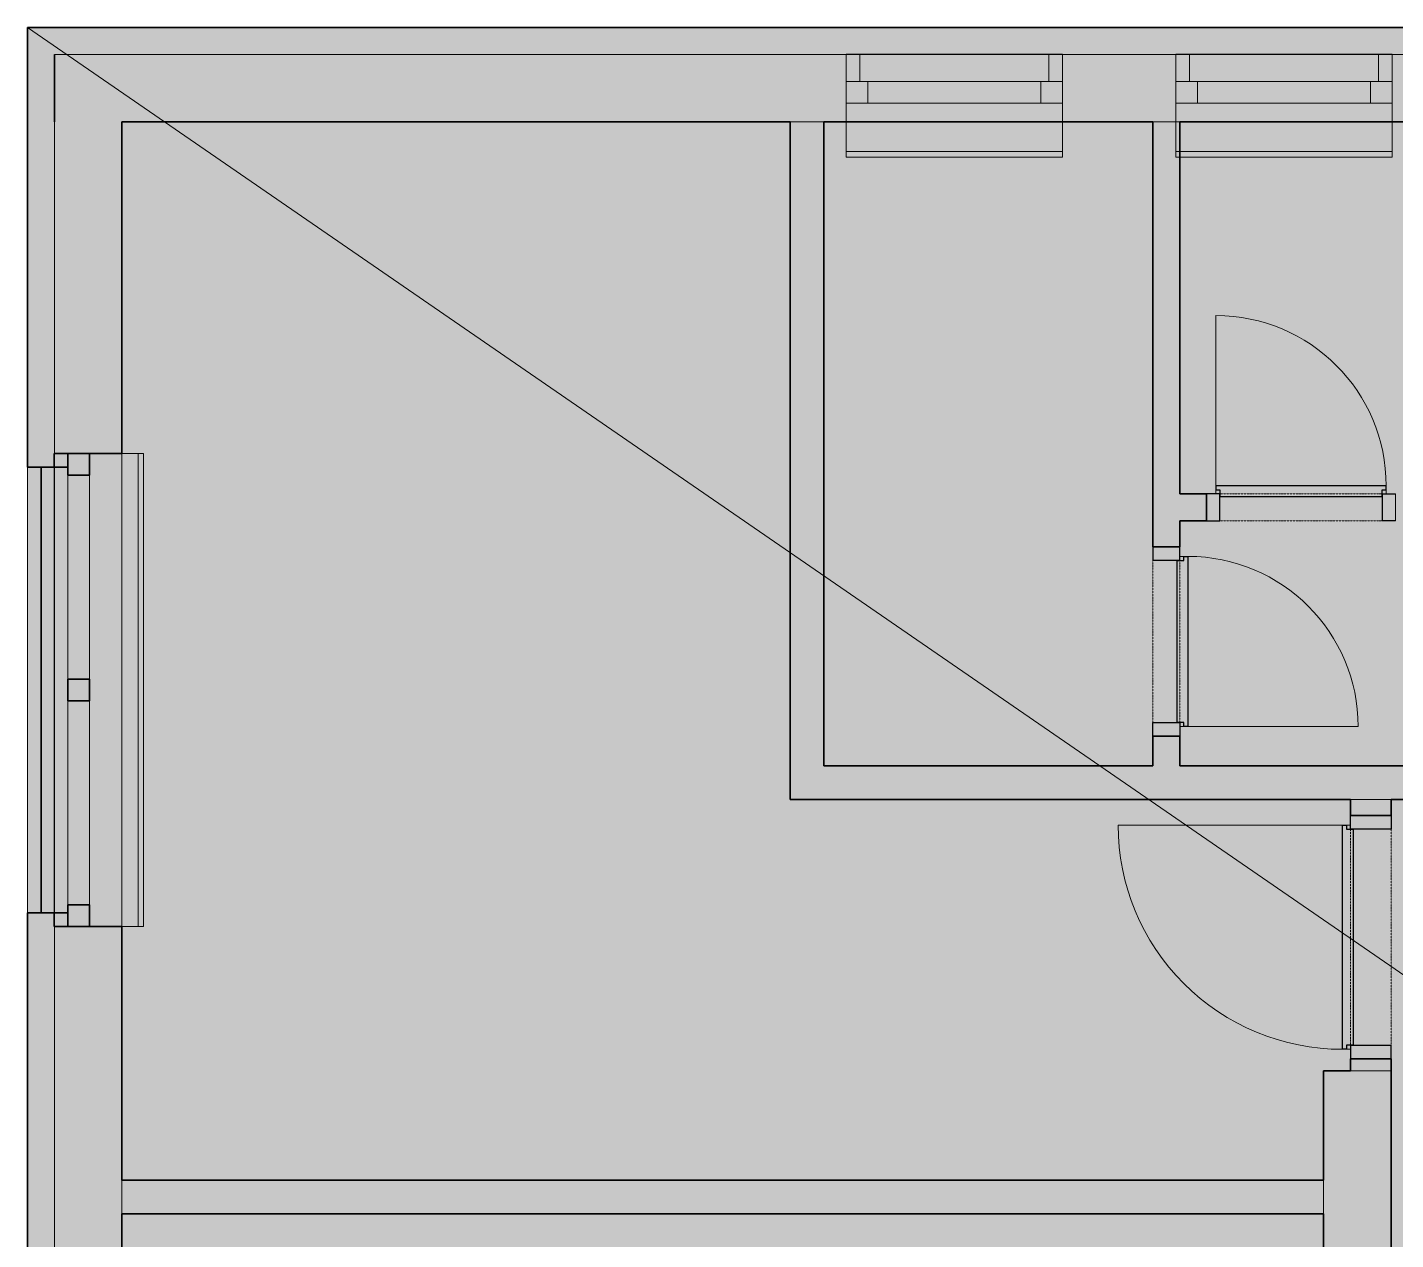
# Model space of a CAD drawing. Header units: millimetres. Extents: x -3281 to 232784, y -45352 to 20466.
# Drawn here: x 10412 to 15476, y 4424 to 8910 of the extents above; entities that cross this region are included whole.
import ezdxf

# ---------------------------------------------------------------- set-up
doc = ezdxf.new("R2010")
doc.units = ezdxf.units.MM
doc.linetypes.add('Čerchovaná se dvěma tečkami', pattern=[2.59, 1, -0.53, 0, -0.53, 0, -0.53])
for name, color, linetype, lineweight in [('A-DETL-THIN', 151, 'Continuous', 13), ('A-DOOR', 31, 'Continuous', 13), ('A-DOOR-FRAM', 31, 'Continuous', 25), ('A-FLOR', 192, 'Continuous', 13), ('A-GENM', 13, 'Continuous', 13), ('A-GLAZ', 151, 'Continuous', 13), ('A-WALL', 113, 'Continuous', 13), ('Q-SPCQ', 91, 'Continuous', 13)]:
    doc.layers.add(name, color=color, linetype=linetype, lineweight=lineweight)
doc.layers.add('A-WALL-PATT', color=111, linetype='Continuous')
pattern_1 = [(315, (10511.98, 2265.26), (143.684, 143.684), []), (270, (10579.28, 2036.31), (143.684, -143.684), [25.4, -261.968]), (315, (10579.28, 2010.9), (143.684, 143.684), [25.4, -177.8]), (360, (10597.24, 1992.95), (143.684, 143.684), [25.4, -261.968]), (45, (10622.64, 1992.95), (-143.684, 143.684), [25.4, -177.8]), (270, (10640.6, 2036.31), (143.684, -143.684), [25.4, -261.968]), (315, (10622.64, 2054.27), (143.684, 143.684), [25.4, -177.8]), (360, (10597.24, 2054.27), (143.684, 143.684), [25.4, -261.968]), (45, (10579.28, 2036.3), (-143.684, 143.684), [25.4, -177.8]), (315, (10663.82, 1969.73), (143.684, 143.684), [50.8, -152.4])]
pattern_2 = [(225, (19920.85, 8810.33), (143.684, -143.684), []), (180, (19691.9, 8743.03), (-143.684, -143.684), [25.4, -261.968]), (225, (19666.5, 8743.03), (143.684, -143.684), [25.4, -177.8]), (270, (19648.54, 8725.07), (143.684, -143.684), [25.4, -261.968]), (315, (19648.54, 8699.67), (143.684, 143.684), [25.4, -177.8]), (180, (19691.9, 8681.71), (-143.684, -143.684), [25.4, -261.968]), (225, (19709.86, 8699.67), (143.684, -143.684), [25.4, -177.8]), (270, (19709.86, 8725.07), (143.684, -143.684), [25.4, -261.968]), (315, (19691.9, 8743.03), (143.684, 143.684), [25.4, -177.8]), (225, (19625.32, 8658.49), (143.684, -143.684), [50.8, -152.4])]

# ---------------------------------------------------------------- blocks, each defined once
blk = doc.blocks.new('OKNO_2k_ - OKNO_2k_1750 x 1750-V2-1NP_NÁVRH A')
at = {"layer": 'A-GLAZ', "color": 253, "lineweight": 35}
for p, q in [((-825, 126), (-875, 126)), ((-875, 126), (-875, 125)), ((-875, 125), (-875, 75)), ((-825, 125), (-825, 126)), ((-825, 75), (-825, 125)), ((825, 126), (825, 125)), ((875, 126), (825, 126)), ((825, 125), (825, 75)), ((875, 125), (875, 126)), ((875, 75), (875, 125)), ((-875, 75), (-825, 75)), ((-875, 75), (-875, -5)), ((-825, 75), (-875, 75)), ((-795, 75), (-825, 75)), ((-795, -5), (-795, 75)), ((40, 75), (-40, 75)), ((-40, 75), (-40, -5)), ((40, -5), (40, 75)), ((825, 75), (795, 75)), ((795, 75), (795, -5)), ((825, 75), (875, 75)), ((875, 75), (825, 75)), ((875, -5), (875, 75)), ((-875, -5), (-795, -5)), ((-40, -5), (40, -5)), ((795, -5), (875, -5))]:
    blk.add_line(p, q, dxfattribs=at)
at = {"layer": 'A-GLAZ', "color": 9}
for p, q in [((-825, 126), (-875, 126)), ((-875, 126), (-875, 125)), ((825, 126), (-825, 126)), ((875, 126), (825, 126)), ((875, 126), (875, 125)), ((-40, 75), (-795, 75)), ((-795, -5), (-795, 75)), ((40, 75), (-40, 75)), ((-40, -5), (-40, 75)), ((-40, 75), (40, 75)), ((795, 75), (40, 75)), ((40, 75), (40, -5)), ((795, -5), (795, 75)), ((-795, -5), (-40, -5)), ((-40, -5), (40, -5)), ((40, -5), (-40, -5)), ((40, -5), (795, -5))]:
    blk.add_line(p, q, dxfattribs=at)
at = {"layer": 'A-GLAZ', "color": 254}
for p, q in [((-875, 125), (-875, 75)), ((-825, 125), (-825, 126)), ((825, 126), (-825, 126)), ((-825, 75), (-825, 125)), ((825, 125), (825, 126)), ((825, 75), (825, 125)), ((875, 125), (875, 75)), ((-875, 75), (-825, 75)), ((-875, 75), (-875, -5)), ((-875, 75), (-825, 75)), ((-825, 75), (-40, 75)), ((-825, 75), (-40, 75)), ((-825, 75), (-40, 75)), ((-40, 75), (40, 75)), ((-40, 75), (40, 75)), ((-40, 75), (40, 75)), ((40, 75), (825, 75)), ((40, 75), (825, 75)), ((40, 75), (825, 75)), ((825, 75), (875, 75)), ((825, 75), (875, 75)), ((875, 75), (875, -5)), ((-40, -5), (-875, -5)), ((40, -5), (-40, -5)), ((875, -5), (40, -5))]:
    blk.add_line(p, q, dxfattribs=at)
blk = doc.blocks.new('OKNO_1k - OKNO_1k_800x900-2034289-1NP_NÁVRH A')
at = {"layer": 'A-GLAZ', "color": 9}
for p, q in [((-400, 126), (400, 126)), ((-350, 126), (-400, 126)), ((-400, 25), (-400, 126)), ((-400, 126), (-400, 25)), ((-350, 126), (-350, 25)), ((-350, 25), (-350, 126)), ((350, 126), (-350, 126)), ((350, 126), (-350, 126)), ((400, 126), (350, 126)), ((350, 25), (350, 126)), ((350, 25), (350, 126)), ((400, 126), (400, 25)), ((400, 126), (400, 25)), ((400, 25), (-400, 25)), ((-400, 25), (-400, -55)), ((-400, 25), (400, 25)), ((-400, -55), (-400, 25)), ((-320, -55), (-320, 25)), ((-320, 25), (-320, -55)), ((320, -55), (320, 25)), ((320, -55), (320, 25)), ((400, 25), (400, -55)), ((400, 25), (400, -55)), ((400, -55), (-400, -55)), ((320, -55), (-320, -55)), ((-320, -55), (320, -55))]:
    blk.add_line(p, q, dxfattribs=at)
at = {"layer": 'A-GLAZ', "color": 254}
for p, q in [((350, 126), (-350, 126)), ((-400, 25), (-350, 25)), ((-350, 25), (-400, 25)), ((-350, 25), (-320, 25)), ((-350, 25), (350, 25)), ((-320, 25), (-350, 25)), ((-320, 25), (-350, 25)), ((-320, 25), (320, 25)), ((320, 25), (-320, 25)), ((-320, 25), (320, 25)), ((320, 25), (-320, 25)), ((320, 25), (-320, 25)), ((320, 25), (350, 25)), ((350, 25), (320, 25)), ((350, 25), (320, 25)), ((350, 25), (400, 25)), ((400, 25), (350, 25)), ((-320, -55), (-400, -55)), ((320, -55), (-320, -55)), ((400, -55), (320, -55))]:
    blk.add_line(p, q, dxfattribs=at)
blk = doc.blocks.new('parapet s nosem_vnitní - parapet s nosem_vnitní-V57-1NP_NÁVRH A')
at = {"layer": 'A-GENM', "color": 9}
for p, q in [((-400, -190), (-400, 0)), ((-400, 0), (-400, -180)), ((-400, 0), (-320, 0)), ((320, 0), (400, 0)), ((400, -180), (400, 0)), ((400, 0), (400, -190)), ((-400, -180), (-400, -199.7)), ((400, -180), (-400, -180)), ((-400, -180), (400, -180)), ((-400, -190), (-400, -192.6)), ((-400, -192.6), (-400, -200)), ((-400, -200), (400, -200)), ((-400, -200), (400, -200)), ((400, -199.7), (400, -180)), ((400, -195), (400, -190)), ((400, -197.1), (400, -195)), ((400, -198.7), (400, -197.1)), ((400, -199.7), (400, -198.7)), ((400, -200), (400, -199.7))]:
    blk.add_line(p, q, dxfattribs=at)
at = {"layer": 'A-GENM', "color": 254}
for p, q in [((-400, 0), (-320, 0)), ((-320, 0), (320, 0)), ((-320, 0), (320, 0)), ((320, 0), (400, 0))]:
    blk.add_line(p, q, dxfattribs=at)
blk = doc.blocks.new('OKNO_1k - OKNO_1k_800x900-2034288-1NP_NÁVRH A')
at = {"layer": 'A-GLAZ', "color": 9}
for p, q in [((-400, 126), (400, 126)), ((-350, 126), (-400, 126)), ((-400, 25), (-400, 126)), ((-400, 126), (-400, 25)), ((-350, 126), (-350, 25)), ((-350, 25), (-350, 126)), ((350, 126), (-350, 126)), ((350, 126), (-350, 126)), ((400, 126), (350, 126)), ((350, 25), (350, 126)), ((350, 25), (350, 126)), ((400, 126), (400, 25)), ((400, 126), (400, 25)), ((400, 25), (-400, 25)), ((-400, 25), (-400, -55)), ((-400, 25), (400, 25)), ((-400, -55), (-400, 25)), ((-320, -55), (-320, 25)), ((-320, 25), (-320, -55)), ((320, -55), (320, 25)), ((320, -55), (320, 25)), ((400, 25), (400, -55)), ((400, 25), (400, -55)), ((400, -55), (-400, -55)), ((320, -55), (-320, -55)), ((-320, -55), (320, -55))]:
    blk.add_line(p, q, dxfattribs=at)
at = {"layer": 'A-GLAZ', "color": 254}
for p, q in [((350, 126), (-350, 126)), ((-400, 25), (-350, 25)), ((-350, 25), (-400, 25)), ((-350, 25), (-320, 25)), ((-350, 25), (350, 25)), ((-320, 25), (-350, 25)), ((-320, 25), (-350, 25)), ((-320, 25), (320, 25)), ((320, 25), (-320, 25)), ((-320, 25), (320, 25)), ((320, 25), (-320, 25)), ((320, 25), (-320, 25)), ((320, 25), (350, 25)), ((350, 25), (320, 25)), ((350, 25), (320, 25)), ((350, 25), (400, 25)), ((400, 25), (350, 25)), ((-320, -55), (-400, -55)), ((320, -55), (-320, -55)), ((400, -55), (320, -55))]:
    blk.add_line(p, q, dxfattribs=at)
blk = doc.blocks.new('parapet s nosem_vnitní - parapet s nosem_vnitní-V58-1NP_NÁVRH A')
at = {"layer": 'A-GENM', "color": 9}
for p, q in [((-400, -190), (-400, 0)), ((-400, 0), (-400, -180)), ((-400, 0), (-320, 0)), ((320, 0), (400, 0)), ((400, -180), (400, 0)), ((400, 0), (400, -190)), ((-400, -180), (-400, -199.7)), ((400, -180), (-400, -180)), ((-400, -180), (400, -180)), ((-400, -190), (-400, -200)), ((-400, -200), (400, -200)), ((-400, -200), (400, -200)), ((400, -199.7), (400, -180)), ((400, -192.6), (400, -190)), ((400, -195), (400, -192.6)), ((400, -197.1), (400, -195)), ((400, -198.7), (400, -197.1)), ((400, -200), (400, -198.7))]:
    blk.add_line(p, q, dxfattribs=at)
at = {"layer": 'A-GENM', "color": 254}
for p, q in [((-400, 0), (-320, 0)), ((-320, 0), (320, 0)), ((-320, 0), (320, 0)), ((320, 0), (400, 0))]:
    blk.add_line(p, q, dxfattribs=at)
blk = doc.blocks.new('parapet s nosem_vnitní - parapet s nosem_vnitní-V71-1NP_NÁVRH A')
at = {"layer": 'A-GENM', "color": 9}
for p, q in [((-875, -120), (-875, 0)), ((-875, 0), (-40, 0)), ((40, 0), (875, 0)), ((875, 0), (875, -120)), ((-875, -190), (-875, -120)), ((-875, -120), (-875, -180)), ((875, -180), (875, -120)), ((875, -120), (875, -190)), ((-875, -180), (-875, -199.7)), ((875, -180), (-875, -180)), ((-875, -180), (875, -180)), ((-875, -190), (-875, -198.7)), ((-875, -198.7), (-875, -200)), ((-875, -200), (875, -200)), ((-875, -200), (875, -200)), ((875, -199.7), (875, -180)), ((875, -192.6), (875, -190)), ((875, -200), (875, -192.6))]:
    blk.add_line(p, q, dxfattribs=at)
at = {"layer": 'A-GENM', "color": 254}
for p, q in [((-875, 0), (-875, -120)), ((-875, 0), (-40, 0)), ((-40, 0), (40, 0)), ((-40, 0), (40, 0)), ((40, 0), (875, 0)), ((875, -120), (875, 0))]:
    blk.add_line(p, q, dxfattribs=at)
blk = doc.blocks.new('parapet_ext - parapet_ext-1802094-1NP_NÁVRH A')
at = {"layer": 'Q-SPCQ'}
for points in [[(-825, 51), (825, 51), (825, 100), (-825, 100)], [(-825, 0), (825, 0), (825, 51), (-825, 51), (-825, 50)]]:
    blk.add_hatch(color=254, dxfattribs=at).paths.add_polyline_path(points)
at = {"layer": 'Q-SPCQ', "color": 9}
for p, q in [((-825, 51), (-825, 100)), ((-825, 100), (825, 100)), ((-825, 98), (-825, 51)), ((825, 98), (-825, 98)), ((-825, 50), (-825, 51)), ((825, 100), (825, 51)), ((825, 51), (825, 98)), ((825, 51), (825, 50)), ((-825, 0), (-40, 0)), ((40, 0), (825, 0))]:
    blk.add_line(p, q, dxfattribs=at)
at = {"layer": 'Q-SPCQ', "color": 254}
for p, q in [((-825, 100), (-825, 98)), ((-825, 100), (825, 100)), ((-825, 98), (825, 98)), ((-825, 51), (-825, 50)), ((825, 98), (825, 100)), ((825, 50), (825, 51)), ((-825, 50), (-825, 0)), ((-825, 0), (-825, 50)), ((-825, 0), (-40, 0)), ((-40, 0), (40, 0)), ((-40, 0), (40, 0)), ((40, 0), (825, 0)), ((825, 50), (825, 0)), ((825, 0), (825, 50))]:
    blk.add_line(p, q, dxfattribs=at)
blk = doc.blocks.new('DVERE_1k_oblozka - DD03_01_800x1970_koupelna-V81-1NP_NÁVRH A')
at = {"layer": 'A-DOOR', "color": 9}
for p, q in [((-450, 77.9), (-400, 77.9)), ((-450, -72.1), (-450, 77.9)), ((-400, 77.9), (-400, -72.1)), ((400, 77.9), (450, 77.9)), ((400, -72.1), (400, 77.9)), ((450, 77.9), (450, -72.1)), ((-400, -72.1), (-450, -72.1)), ((-415, -72.1), (-415, -932.1)), ((-415, -87.1), (-415, -102.1)), ((-400, -87.1), (-415, -87.1)), ((-400, -62.1), (-400, -72.1)), ((400, -62.1), (-400, -62.1)), ((-400, -72.1), (-400, -87.1)), ((400, -72.1), (400, -62.1)), ((400, -87.1), (400, -72.1)), ((450, -72.1), (400, -72.1)), ((415, -87.1), (400, -87.1)), ((415, -102.1), (415, -72.1)), ((415, -102.1), (415, -87.1)), ((-415, -102.1), (415, -102.1)), ((305, -102.1), (-305, -102.1)), ((-305, -102.1), (305, -102.1))]:
    blk.add_line(p, q, dxfattribs=at)
at = {"layer": 'A-DOOR', "color": 9, "linetype": 'Čerchovaná se dvěma tečkami'}
for p, q in [((-400, 77.9), (400, 77.9)), ((-400, -72.1), (400, -72.1))]:
    blk.add_line(p, q, dxfattribs=at)
at = {"layer": 'A-DOOR', "lineweight": 25}
for p, q in [((-415, -87.1), (-400, -87.1)), ((-415, -102.1), (-415, -87.1)), ((-400, -62.1), (400, -62.1)), ((-400, -72.1), (-400, -62.1)), ((-400, -87.1), (-400, -72.1)), ((400, -62.1), (400, -72.1)), ((400, -72.1), (400, -87.1)), ((400, -87.1), (415, -87.1)), ((415, -87.1), (415, -102.1)), ((415, -102.1), (-415, -102.1))]:
    blk.add_line(p, q, dxfattribs=at)
at = {"layer": 'A-DOOR', "color": 9}
blk.add_arc((-415, -102.1), 830, 270, 0, dxfattribs=at)
at = {"layer": 'A-DOOR-FRAM'}
for p, q in [((-450, 77.9), (-400, 77.9)), ((-400, 77.9), (-400, -72.1)), ((400, -72.1), (400, 77.9)), ((450, 77.9), (400, 77.9)), ((-400, -72.1), (-450, -72.1)), ((400, -72.1), (450, -72.1))]:
    blk.add_line(p, q, dxfattribs=at)
blk = doc.blocks.new('DVERE_1k_oblozka - DD03_01_600x1970_koupelna-V78-1NP_NÁVRH A')
at = {"layer": 'A-DOOR', "color": 9}
for p, q in [((-315, 47.1), (-315, 707.1)), ((-315, 62.1), (-315, 77.1)), ((-315, 77.1), (315, 77.1)), ((-300, 62.1), (-315, 62.1)), ((-300, 47.1), (-300, 62.1)), ((205, 77.1), (-205, 77.1)), ((-205, 77.1), (205, 77.1)), ((315, 62.1), (300, 62.1)), ((300, 62.1), (300, 47.1)), ((315, 77.1), (315, 62.1)), ((315, 77.1), (315, 47.1)), ((-300, 47.1), (-350, 47.1)), ((-350, 47.1), (-350, -52.9)), ((-300, 37.1), (-300, 47.1)), ((-300, -52.9), (-300, 47.1)), ((300, 37.1), (-300, 37.1)), ((300, 47.1), (300, 37.1)), ((350, 47.1), (300, 47.1)), ((300, 47.1), (300, -52.9)), ((350, -52.9), (350, 47.1)), ((-350, -52.9), (-300, -52.9)), ((300, -52.9), (350, -52.9))]:
    blk.add_line(p, q, dxfattribs=at)
at = {"layer": 'A-DOOR', "lineweight": 25}
for p, q in [((315, 77.1), (-315, 77.1)), ((-315, 77.1), (-315, 62.1)), ((-315, 62.1), (-300, 62.1)), ((-300, 62.1), (-300, 47.1)), ((300, 47.1), (300, 62.1)), ((300, 62.1), (315, 62.1)), ((315, 62.1), (315, 77.1)), ((-300, 47.1), (-300, 37.1)), ((-300, 37.1), (300, 37.1)), ((300, 37.1), (300, 47.1))]:
    blk.add_line(p, q, dxfattribs=at)
at = {"layer": 'A-DOOR', "color": 9, "linetype": 'Čerchovaná se dvěma tečkami'}
for p, q in [((-300, 47.1), (300, 47.1)), ((-300, -52.9), (300, -52.9))]:
    blk.add_line(p, q, dxfattribs=at)
at = {"layer": 'A-DOOR', "color": 9}
blk.add_arc((-315, 77.1), 630, 360, 90, dxfattribs=at)
at = {"layer": 'A-DOOR-FRAM'}
for p, q in [((-300, 47.1), (-350, 47.1)), ((-300, -52.9), (-300, 47.1)), ((300, 47.1), (300, -52.9)), ((300, 47.1), (350, 47.1)), ((-350, -52.9), (-300, -52.9)), ((350, -52.9), (300, -52.9))]:
    blk.add_line(p, q, dxfattribs=at)
blk = doc.blocks.new('DVERE_1k_oblozka - DD03_01_600x1970_koupelna-V79-1NP_NÁVRH A')
at = {"layer": 'A-DOOR', "color": 9}
for p, q in [((-350, 52.9), (-300, 52.9)), ((-350, -47.1), (-350, 52.9)), ((-300, 52.9), (-300, -47.1)), ((300, 52.9), (350, 52.9)), ((300, -47.1), (300, 52.9)), ((350, 52.9), (350, -47.1)), ((-300, -47.1), (-350, -47.1)), ((-315, -47.1), (-315, -707.1)), ((-300, -37.1), (-300, -47.1)), ((300, -37.1), (-300, -37.1)), ((-300, -47.1), (-300, -62.1)), ((300, -47.1), (300, -37.1)), ((300, -62.1), (300, -47.1)), ((350, -47.1), (300, -47.1)), ((315, -77.1), (315, -47.1)), ((-315, -62.1), (-315, -77.1)), ((-300, -62.1), (-315, -62.1)), ((-315, -77.1), (315, -77.1)), ((205, -77.1), (-205, -77.1)), ((-205, -77.1), (205, -77.1)), ((315, -62.1), (300, -62.1)), ((315, -77.1), (315, -62.1))]:
    blk.add_line(p, q, dxfattribs=at)
at = {"layer": 'A-DOOR', "color": 9, "linetype": 'Čerchovaná se dvěma tečkami'}
for p, q in [((-300, 52.9), (300, 52.9)), ((-300, -47.1), (300, -47.1))]:
    blk.add_line(p, q, dxfattribs=at)
at = {"layer": 'A-DOOR', "lineweight": 25}
for p, q in [((-300, -37.1), (300, -37.1)), ((-300, -47.1), (-300, -37.1)), ((-300, -62.1), (-300, -47.1)), ((300, -37.1), (300, -47.1)), ((300, -47.1), (300, -62.1)), ((-315, -62.1), (-300, -62.1)), ((-315, -77.1), (-315, -62.1)), ((315, -77.1), (-315, -77.1)), ((300, -62.1), (315, -62.1)), ((315, -62.1), (315, -77.1))]:
    blk.add_line(p, q, dxfattribs=at)
at = {"layer": 'A-DOOR', "color": 9}
blk.add_arc((-315, -77.1), 630, 270, 0, dxfattribs=at)
at = {"layer": 'A-DOOR-FRAM'}
for p, q in [((-350, 52.9), (-300, 52.9)), ((-300, 52.9), (-300, -47.1)), ((300, -47.1), (300, 52.9)), ((350, 52.9), (300, 52.9)), ((-300, -47.1), (-350, -47.1)), ((300, -47.1), (350, -47.1))]:
    blk.add_line(p, q, dxfattribs=at)

msp = doc.modelspace()

# ---------------------------------------------------------------- hatches: boundary and pattern name
at = {"layer": 'A-FLOR'}
h = msp.add_hatch(color=254, dxfattribs=at)
h.paths.add_polyline_path([(23210.3, -3956.1), (23215.6, -3956.1), (23215.6, -3356.1), (22615.6, -3356.1), (22615.6, -3956.1), (22913.5, -3956.1)])
h.paths.add_polyline_path([(16802.7, -3943.4), (17302.7, -3943.4), (17302.7, -3443.4), (16802.7, -3443.4), (16802.7, -3930.4)])
h.paths.add_polyline_path([(10895.2, -3886.1), (11178.5, -3886.1), (11178.5, -3474), (10762, -3474), (10762, -3886.1)])
h.paths.add_polyline_path([(14041.1, -2365.8), (14291.1, -2365.8), (14291.1, -2315.8), (14041.1, -2315.8)])
h.paths.add_polyline_path([(14051.1, -1415.8), (14291.1, -1415.8), (14291.1, -1365.8), (14041.1, -1365.8), (14041.1, -1415.8)])
h.paths.add_polyline_path([(16712.7, -1200.8), (16728.6, -1200.8), (16728.6, 2869.2), (18750.6, 2869.2), (18750.6, -1142.8), (18800.6, -1142.8), (18800.6, 2869.2), (19412.8, 2869.2), (19412.8, 2919.2), (16678.6, 2919.2), (16678.6, -1150.8), (16528.6, -1150.8), (16528.6, -1200.8), (16678.6, -1200.8)])
h.paths.add_polyline_path([(15728.6, -1200.8), (15728.6, -1150.8), (15458.6, -1150.8), (15458.6, -1200.8), (15678.6, -1200.8)])
h.paths.add_polyline_path([(25029.9, -1158.3), (25029.9, 2869.2), (25574.9, 2869.2), (25574.9, 2919.2), (24414.9, 2919.2), (24414.9, 2869.2), (24979.9, 2869.2), (24979.9, -1158.3)])
h.paths.add_polyline_path([(27059.9, -1158.3), (27109.9, -1158.3), (27109.9, 2869.2), (27663.4, 2869.2), (27663.4, 2919.2), (26474.9, 2919.2), (26474.9, 2869.2), (27059.9, 2869.2), (27059.9, -564.7)])
h.paths.add_polyline_path([(22960.6, 2125.9), (23185.3, 2125.9), (23185.3, 2525.9), (22960.6, 2525.9)])
h.paths.add_polyline_path([(22910.6, 2125.9), (22910.6, 2525.9), (22785.3, 2525.9), (22785.3, 2125.9)])
h.paths.add_polyline_path([(22960.6, -1142.8), (22960.6, 2125.9), (22910.6, 2125.9), (22910.6, -1142.8)])
h.paths.add_polyline_path([(20882.8, -1142.8), (20882.8, 2869.2), (21442.8, 2869.2), (21442.8, 2919.2), (20212.8, 2919.2), (20212.8, 2869.2), (20832.8, 2869.2), (20832.8, -1142.8)])
h.paths.add_polyline_path([(15218.6, 1.7), (15458.6, 1.7), (15458.6, 51.7), (15208.6, 51.7), (15208.6, 1.7)])
h.paths.add_polyline_path([(15458.6, 851.7), (15458.6, 901.7), (15208.6, 901.7), (15208.6, 851.7), (15218.6, 851.7)])
h.paths.add_polyline_path([(29223.4, 1995.3), (29338.4, 1995.3), (29338.4, 2545.3), (28788.4, 2545.3), (28788.4, 1995.3)])
h.paths.add_polyline_path([(11162, 2125.9), (11162, 2525.9), (10762, 2525.9), (10762, 2125.9), (11123.2, 2125.9)])
h.paths.add_polyline_path([(16771.3, 2165.9), (17171.3, 2165.9), (17171.3, 2565.9), (16771.3, 2565.9), (16771.3, 2525.9)])
h.paths.add_polyline_path([(22960.6, 2525.9), (22960.6, 2869.2), (23514.9, 2869.2), (23514.9, 2919.2), (22242.8, 2919.2), (22242.8, 2869.2), (22910.6, 2869.2), (22910.6, 2525.9)])
h.paths.add_polyline_path([(28788.4, 2869.2), (29223.4, 2869.2), (29223.4, 2919.2), (28563.4, 2919.2), (28563.4, 2869.2), (28613.4, 2869.2)])
h.paths.add_polyline_path([(15218.6, 3076.7), (15458.6, 3076.7), (15458.6, 3126.7), (15208.6, 3126.7), (15208.6, 3076.7)])
h.paths.add_polyline_path([(15208.6, 3926.7), (15458.6, 3926.7), (15458.6, 3976.7), (15208.6, 3976.7)])
h.paths.add_polyline_path([(15458.6, 5093), (15458.6, 5143), (15308.6, 5143), (15308.6, 5093), (15318.6, 5093)])
h.paths.add_polyline_path([(15318.6, 5943), (15458.6, 5943), (15458.6, 5993), (15308.6, 5993), (15308.6, 5943)])
h.paths.add_polyline_path([(16483.6, 6052.3), (16533.6, 6052.3), (16533.6, 6177.3), (16483.6, 6177.3), (16483.6, 6167.3)])
h.paths.add_polyline_path([(15833.6, 6052.3), (15883.6, 6052.3), (15883.6, 6177.3), (15833.6, 6177.3), (15833.6, 6166.6)])
h.paths.add_polyline_path([(14577.1, 6287.3), (14677.1, 6287.3), (14677.1, 6337.3), (14577.1, 6337.3)])
h.paths.add_polyline_path([(23037.1, 6661.4), (23087.1, 6661.4), (23087.1, 6761.4), (23037.1, 6761.4), (23037.1, 6671.4)])
h.paths.add_polyline_path([(23937.1, 6661.4), (23937.1, 6761.4), (23887.1, 6761.4), (23887.1, 6661.4)])
h.paths.add_polyline_path([(14577.1, 6937.3), (14677.1, 6937.3), (14677.1, 6987.3), (14577.1, 6987.3)])
h.paths.add_polyline_path([(20788.2, 6950.8), (20888.2, 6950.8), (20888.2, 7000.8), (20788.2, 7000.8)])
h.paths.add_polyline_path([(22767.1, 6971.4), (22867.1, 6971.4), (22867.1, 7021.4), (22767.1, 7021.4), (22767.1, 6983.3)])
h.paths.add_polyline_path([(21867.1, 6971.4), (21867.1, 7021.4), (21767.1, 7021.4), (21767.1, 6971.4), (21777.1, 6971.4)])
h.paths.add_polyline_path([(15885.6, 7083.7), (15885.6, 7183.7), (15835.6, 7183.7), (15835.6, 7083.7), (15883.6, 7083.7)])
h.paths.add_polyline_path([(15425.6, 7083.7), (15475.6, 7083.7), (15475.6, 7183.7), (15425.6, 7183.7), (15425.6, 7173.7)])
h.paths.add_polyline_path([(16485.6, 7083.7), (16535.6, 7083.7), (16535.6, 7183.7), (16485.6, 7183.7), (16485.6, 7173.7)])
h.paths.add_polyline_path([(14775.6, 7083.7), (14825.6, 7083.7), (14825.6, 7183.7), (14775.6, 7183.7), (14775.6, 7173.7)])
h.paths.add_polyline_path([(24375.6, 7430.3), (24465.6, 7430.3), (24465.6, 7480.3), (24365.6, 7480.3), (24365.6, 7430.3)])
h.paths.add_polyline_path([(20788.2, 7600.8), (20888.2, 7600.8), (20888.2, 7650.8), (20788.2, 7650.8)])
h.paths.add_polyline_path([(22867.1, 7621.4), (22867.1, 7671.4), (22767.1, 7671.4), (22767.1, 7621.4), (22777.1, 7621.4)])
h.paths.add_polyline_path([(21867.1, 7621.4), (21867.1, 7671.4), (21767.1, 7671.4), (21767.1, 7621.4), (21777.1, 7621.4)])
h.paths.add_polyline_path([(19021.3, 8160.3), (19021.3, 8560.3), (18621.3, 8560.3), (18621.3, 8160.3)])
h.paths.add_polyline_path([(17201.3, 8160.3), (17201.3, 8560.3), (16801.3, 8560.3), (16801.3, 8160.3)])
h.paths.add_polyline_path([(24365.6, 8280.3), (24465.6, 8280.3), (24465.6, 8330.3), (24365.6, 8330.3)])
h = msp.add_hatch(color=254, dxfattribs=at)
h.paths.add_polyline_path([(22615.6, -4286.1), (23210.3, -4286.1), (23210.3, -3956.1), (22615.6, -3956.1), (22615.6, -3356.1), (23215.6, -3356.1), (23215.6, -3886.1), (29223.4, -3886.1), (29223.4, 1995.3), (28788.4, 1995.3), (28788.4, 2545.3), (29223.4, 2545.3), (29223.4, 2869.2), (28563.4, 2869.2), (28563.4, 2919.2), (29347.4, 2919.2), (29347.4, 3039.2), (29348.4, 3039.2), (29348.4, 3812.8), (29347.4, 3812.8), (29347.4, 3932.8), (29348.4, 3932.8), (29348.4, 4812.8), (29347.4, 4812.8), (29347.4, 4932.8), (29348.4, 4932.8), (29348.4, 5812.8), (29347.4, 5812.8), (29347.4, 5932.8), (29348.4, 5932.8), (29348.4, 6506.8), (29347.4, 6506.8), (29347.4, 6547.8), (26082, 6547.8), (26082, 8560.3), (19021.3, 8560.3), (19021.3, 8160.3), (18621.3, 8160.3), (18621.3, 8560.3), (17201.3, 8560.3), (17201.3, 8160.3), (16801.3, 8160.3), (16801.3, 8560.3), (14677.1, 8560.3), (14677.1, 8430.3), (14662.5, 8430.7), (14662.5, 8560.3), (10762, 8560.3), (10762, 2525.9), (11162, 2525.9), (11162, 2125.9), (10762, 2125.9), (10762, -3474), (11178.5, -3474), (11178.5, -3886.1), (14041.1, -3886.1), (14041.1, -2315.8), (14291.1, -2315.8), (14291.1, -3886.1), (16712.7, -3886.1), (16712.7, -3943.4), (16802.7, -3943.4), (16802.7, -4286.1), (21196.6, -4286.1)])
h.paths.add_polyline_path([(20102.7, -4061.1), (17202.7, -4061.1), (17202.7, -3961.1), (20102.7, -3961.1), (20102.7, -4015.5)])
h.paths.add_polyline_path([(16904.4, -3943.4), (16802.7, -3943.4), (16802.7, -3443.4), (17302.7, -3443.4), (17302.7, -3943.4), (17127.7, -3943.4)])
h.paths.add_polyline_path([(14173.3, -1415.8), (14041.1, -1415.8), (14041.1, -1208.3), (14291.1, -1208.3), (14291.1, -1415.8)])
h.paths.add_polyline_path([(16678.6, -1200.8), (16528.6, -1200.8), (16528.6, -1150.8), (16678.6, -1150.8), (16678.6, 2919.2), (19412.8, 2919.2), (19412.8, 2869.2), (18800.6, 2869.2), (18800.6, -1142.8), (18750.6, -1142.8), (18750.6, 2869.2), (16728.6, 2869.2), (16728.6, -1200.8), (16712.7, -1200.8)])
h.paths.add_polyline_path([(15728.6, -1200.8), (15458.6, -1200.8), (15458.6, -1150.8), (15728.6, -1150.8), (15728.6, -1160.8)])
h.paths.add_polyline_path([(27109.9, -1158.3), (27059.9, -1158.3), (27059.9, 2869.2), (26474.9, 2869.2), (26474.9, 2919.2), (27663.4, 2919.2), (27663.4, 2869.2), (27109.9, 2869.2), (27109.9, -564.7)])
h.paths.add_polyline_path([(25029.9, -1158.3), (24979.9, -1158.3), (24979.9, 2869.2), (24414.9, 2869.2), (24414.9, 2919.2), (25574.9, 2919.2), (25574.9, 2869.2), (25029.9, 2869.2), (25029.9, -564.7)])
h.paths.add_polyline_path([(22960.6, -1142.8), (22910.6, -1142.8), (22910.6, 2125.9), (22785.3, 2125.9), (22785.3, 2525.9), (22910.6, 2525.9), (22910.6, 2869.2), (22242.8, 2869.2), (22242.8, 2919.2), (23514.9, 2919.2), (23514.9, 2869.2), (22960.6, 2869.2), (22960.6, 2525.9), (23185.3, 2525.9), (23185.3, 2125.9), (22960.6, 2125.9), (22960.6, -564.7)])
h.paths.add_polyline_path([(20882.8, -1142.8), (20832.8, -1142.8), (20832.8, 2869.2), (20212.8, 2869.2), (20212.8, 2919.2), (21442.8, 2919.2), (21442.8, 2869.2), (20882.8, 2869.2), (20882.8, -564.7)])
h.paths.add_polyline_path([(15208.6, -1083.3), (15208.6, 51.7), (15458.6, 51.7), (15458.6, -1083.3)])
h.paths.add_polyline_path([(15208.6, 851.7), (15208.6, 3126.7), (15458.6, 3126.7), (15458.6, 851.7), (15218.6, 851.7)])
h.paths.add_polyline_path([(17171.3, 2165.9), (16771.3, 2165.9), (16771.3, 2565.9), (17171.3, 2565.9), (17171.3, 2525.9)])
h.paths.add_polyline_path([(15218.6, 3926.7), (15208.6, 3926.7), (15208.6, 5048), (15458.6, 5048), (15458.6, 3926.7)])
h.paths.add_polyline_path([(17376.7, 4845.7), (17326.7, 4845.7), (17326.7, 5774.1), (17376.7, 5797.4), (17376.7, 5125.7)])
h.paths.add_polyline_path([(18888, 4845.7), (18888, 6502.2), (18938, 6525.5), (18938, 4845.7)])
h.paths.add_polyline_path([(15458.6, 5093), (15308.6, 5093), (15308.6, 5143), (15458.6, 5143)])
h.paths.add_polyline_path([(15458.6, 5943), (15308.6, 5943), (15308.6, 5993), (15458.6, 5993)])
h.paths.add_polyline_path([(15883.6, 6052.3), (15833.6, 6052.3), (15833.6, 6177.3), (15883.6, 6177.3), (15883.6, 6166.6)])
h.paths.add_polyline_path([(16483.6, 6052.3), (16483.6, 6177.3), (16533.6, 6177.3), (16533.6, 6052.3)])
h.paths.add_polyline_path([(14577.1, 6287.3), (14577.1, 6337.3), (14677.1, 6337.3), (14677.1, 6287.3), (14667.1, 6287.3)])
h.paths.add_polyline_path([(18931.3, 6661.4), (18931.3, 6941.4), (22767.1, 6941.4), (22767.1, 6661.4), (20788.2, 6661.4)])
h.paths.add_polyline_path([(23937.1, 6661.4), (23887.1, 6661.4), (23887.1, 6761.4), (23937.1, 6761.4), (23937.1, 6697.8)])
h.paths.add_polyline_path([(23087.1, 6661.4), (23037.1, 6661.4), (23037.1, 6761.4), (23087.1, 6761.4), (23087.1, 6671.4)])
h.paths.add_polyline_path([(14577.1, 6937.3), (14577.1, 6987.3), (14677.1, 6987.3), (14677.1, 6937.3), (14667.1, 6937.3)])
h.paths.add_polyline_path([(20788.2, 6950.8), (20788.2, 7000.8), (20888.2, 7000.8), (20888.2, 6950.8), (20878.2, 6950.8)])
h.paths.add_polyline_path([(22857.5, 6971.4), (22767.1, 6971.4), (22767.1, 7021.4), (22867.1, 7021.4), (22867.1, 6971.4)])
h.paths.add_polyline_path([(21767.1, 6971.4), (21767.1, 7021.4), (21867.1, 7021.4), (21867.1, 6971.4), (21777.1, 6971.4)])
h.paths.add_polyline_path([(15885.6, 7083.7), (15835.6, 7083.7), (15835.6, 7183.7), (15885.6, 7183.7), (15885.6, 7173.7)])
h.paths.add_polyline_path([(15458.6, 7083.7), (15425.6, 7083.7), (15425.6, 7183.7), (15475.6, 7183.7), (15475.6, 7083.7)])
h.paths.add_polyline_path([(16498.6, 7083.7), (16485.6, 7083.7), (16485.6, 7183.7), (16535.6, 7183.7), (16535.6, 7083.7), (16533.6, 7083.7)])
h.paths.add_polyline_path([(14775.6, 7083.7), (14775.6, 7183.7), (14825.6, 7183.7), (14825.6, 7083.7)])
h.paths.add_polyline_path([(24465.6, 7430.3), (24365.6, 7430.3), (24365.6, 7480.3), (24465.6, 7480.3)])
h.paths.add_polyline_path([(20888.2, 7600.8), (20788.2, 7600.8), (20788.2, 7650.8), (20888.2, 7650.8)])
h.paths.add_polyline_path([(21867.1, 7621.4), (21767.1, 7621.4), (21767.1, 7671.4), (21867.1, 7671.4), (21867.1, 7636.4)])
h.paths.add_polyline_path([(22777.1, 7621.4), (22767.1, 7621.4), (22767.1, 7671.4), (22867.1, 7671.4), (22867.1, 7621.4)])
h.paths.add_polyline_path([(24365.6, 8280.3), (24365.6, 8330.3), (24465.6, 8330.3), (24465.6, 8280.3), (24375.6, 8280.3)])
h = msp.add_hatch(color=254, dxfattribs=at)
h.paths.add_polyline_path([(29348.4, 2919.2), (29348.4, 3039.2), (29347.4, 3039.2), (29347.4, 2919.2)])
h.paths.add_polyline_path([(29348.4, 3812.8), (29348.4, 3932.8), (29347.4, 3932.8), (29347.4, 3812.8)])
h.paths.add_polyline_path([(29348.4, 4812.8), (29348.4, 4932.8), (29347.4, 4932.8), (29347.4, 4812.8)])
h.paths.add_polyline_path([(17326.7, 4845.7), (17376.7, 4845.7), (17376.7, 5797.4), (17326.7, 5774.1), (17326.7, 5125.7)])
h.paths.add_polyline_path([(18938, 4845.7), (18938, 6525.5), (18888, 6502.2), (18888, 4845.7)])
h.paths.add_polyline_path([(29348.4, 5812.8), (29348.4, 5932.8), (29347.4, 5932.8), (29347.4, 5812.8)])
h.paths.add_polyline_path([(29347.4, 6506.8), (29348.4, 6506.8), (29348.4, 6546.8), (29347.4, 6546.8)])
h.paths.add_polyline_path([(14662.5, 8430.3), (14677.1, 8430.7), (14677.1, 8560.3), (14662.5, 8560.3), (14662.5, 8430.7)])
h = msp.add_hatch(color=254, dxfattribs=at)
h.paths.add_polyline_path([(29223.4, -3886.1), (29331.4, 1995.3), (29223.4, 1995.3), (29223.4, -3062.4)])
h.paths.add_polyline_path([(14291.1, -3886.1), (14291.1, -2365.8), (14041.1, -2365.8), (14041.1, -3886.1)])
h.paths.add_polyline_path([(14125.2, -1365.8), (14291.1, -1365.8), (14291.1, -1208.3), (14041.1, -1208.3), (14041.1, -1365.8)])
h.paths.add_polyline_path([(15208.6, -1083.3), (15458.6, -1083.3), (15458.6, 1.7), (15208.6, 1.7), (15208.6, -997.4)])
h.paths.add_polyline_path([(15208.6, 901.7), (15458.6, 901.7), (15458.6, 3076.7), (15208.6, 3076.7), (15208.6, 1531.7)])
h.paths.add_polyline_path([(29338.4, 1995.3), (29348.4, 2063.8), (29348.4, 2919.2), (29223.4, 2919.2), (29223.4, 2545.3), (29338.4, 2545.3), (29338.4, 2374.8)])
h.paths.add_polyline_path([(15458.6, 3976.7), (15458.6, 5048), (15208.6, 5048), (15208.6, 3976.7)])
at = {"layer": 'A-WALL'}
for points in [[(10562, 5582.8), (10762, 5582.8), (10762, 7332.8), (10562, 7332.8), (10562, 6497.8), (10642, 6497.8), (10642, 6417.8), (10562, 6417.8), (10562, 5632.8)], [(10412, 7282.8), (10412, 5632.8), (10462, 5632.8), (10462, 7282.8)], [(10562, 6497.8), (10562, 6417.8), (10642, 6417.8), (10642, 6497.8)]]:
    msp.add_hatch(color=254, dxfattribs=at).paths.add_polyline_path(points)
at = {"layer": 'A-WALL-PATT', "lineweight": 13}
h = msp.add_hatch(color=254, dxfattribs=at)
h.paths.add_polyline_path([(26432, 8810.3), (26432, 8910.3), (20902.7, 8910.3), (20902.7, 8810.3), (23293.4, 8810.3), (23293.4, 8811.3), (23993.4, 8811.3), (23993.4, 8810.3), (26332, 8810.3)])
h.paths.add_polyline_path([(10512, 8810.3), (10512, 8810.3), (13492.5, 8810.3), (13492.5, 8811.3), (14192.5, 8811.3), (14192.5, 8810.3), (14712.5, 8810.3), (14712.5, 8811.3), (15412.5, 8811.3), (15412.5, 8810.3), (15962.5, 8810.3), (15962.5, 8811.3), (16662.5, 8811.3), (16662.5, 8810.3), (19102.7, 8810.3), (19102.7, 8910.3), (10412, 8910.3), (10412, 8810.3), (10462, 8810.3)])
h = msp.add_hatch(color=254, dxfattribs=at)
h.paths.add_polyline_path([(23293.4, 8810.3), (23993.4, 8810.3), (23993.4, 8811.3), (23293.4, 8811.3)])
h.paths.add_polyline_path([(13492.5, 8810.3), (14192.5, 8810.3), (14192.5, 8811.3), (13492.5, 8811.3)])
h.paths.add_polyline_path([(16662.5, 8810.3), (16662.5, 8811.3), (15962.5, 8811.3), (15962.5, 8810.3), (16045.9, 8810.3)])
h.paths.add_polyline_path([(14712.5, 8810.3), (15412.5, 8810.3), (15412.5, 8811.3), (14712.5, 8811.3)])
h = msp.add_hatch(color=254, dxfattribs=at)
h.paths.add_polyline_path([(10412, -4136.1), (10512, -4136.1), (10512, -358.1), (10412, -358.1), (10412, -3974)])
h.paths.add_polyline_path([(10412, 1291.9), (10512, 1291.9), (10512, 2627.8), (10412, 2627.8), (10412, 1454.7)])
h.paths.add_polyline_path([(10462, 4277.8), (10512, 4277.8), (10512, 5632.8), (10412, 5632.8), (10412, 4277.8)])
h.paths.add_polyline_path([(10412, 7282.8), (10512, 7282.8), (10512, 8810.3), (10412, 8810.3), (10412, 7512.9)])
h = msp.add_hatch(dxfattribs=at)
h.set_pattern_fill('FP_24', angle=-135, style=0, pattern_type=2)
h.set_pattern_definition(pattern_2)
h.paths.add_polyline_path([(21196.6, 8560.3), (23243.4, 8560.3), (23243.4, 8810.3), (20902.7, 8810.3), (20902.7, 8560.3)])
h.paths.add_polyline_path([(10512, 8560.3), (13442.5, 8560.3), (13442.5, 8810.3), (10512, 8810.3)])
h.paths.add_polyline_path([(24630.4, 8560.3), (26332, 8560.3), (26331.4, 8810.3), (24043.4, 8810.3), (24043.4, 8560.3), (24465.6, 8560.3)])
h.paths.add_polyline_path([(15462.5, 8560.3), (15912.5, 8560.3), (15912.5, 8810.3), (15462.5, 8810.3), (15462.5, 8604.7)])
h.paths.add_polyline_path([(19021.3, 8560.3), (19102.7, 8560.3), (19102.2, 8810.3), (16712.5, 8810.3), (16712.5, 8560.3), (18621.3, 8560.3)])
h.paths.add_polyline_path([(14577.1, 8560.3), (14662.5, 8560.3), (14662.5, 8810.3), (14242.5, 8810.3), (14242.5, 8560.3), (14329, 8560.3)])
h = msp.add_hatch(dxfattribs=at)
h.set_pattern_fill('FP_24', angle=-135, style=0, pattern_type=2)
h.set_pattern_definition(pattern_2)
h.paths.add_polyline_path([(13442.5, 8810.3), (13442.5, 8810.3), (13359.5, 8810.3)])
h.paths.add_polyline_path([(15912.5, 8810.3), (15912.5, 8810.3), (15775.6, 8810.3)])
h = msp.add_hatch(dxfattribs=at)
h.set_pattern_fill('FP_24', angle=-135, style=0, pattern_type=2)
h.set_pattern_definition(pattern_2)
h.paths.add_polyline_path([(24043.4, 8810.3), (24043.4, 8810.3), (23993.4, 8810.3)])
h.paths.add_polyline_path([(13492.5, 8810.3), (13492.5, 8810.3), (13442.5, 8810.3)])
h.paths.add_polyline_path([(16712.5, 8810.3), (16712.5, 8810.3), (16662.5, 8810.3)])
h = msp.add_hatch(dxfattribs=at)
h.set_pattern_fill('FP_24', angle=-135, style=0, pattern_type=2)
h.set_pattern_definition(pattern_2)
h.paths.add_polyline_path([(24043.4, 8560.3), (24043.4, 8810.3), (23993.4, 8810.3), (23993.4, 8710.3), (23963.4, 8710.3), (23963.4, 8630.3), (23323.4, 8630.3), (23323.4, 8710.3), (23293.4, 8710.3), (23293.4, 8810.3), (23243.4, 8810.3), (23243.4, 8560.3), (23963.4, 8560.3)])
h.paths.add_polyline_path([(14677.1, 8560.3), (15462.5, 8560.3), (15462.5, 8810.3), (15412.5, 8810.3), (15412.5, 8710.3), (15382.5, 8710.3), (15382.5, 8630.3), (14742.5, 8630.3), (14742.5, 8710.3), (14712.5, 8710.3), (14712.5, 8810.3), (14662.5, 8810.3), (14662.5, 8560.3)])
h.paths.add_polyline_path([(16712.5, 8560.3), (16712.5, 8810.3), (16662.5, 8810.3), (16662.5, 8710.3), (16632.5, 8710.3), (16632.5, 8630.3), (15992.5, 8630.3), (15992.5, 8710.3), (15962.5, 8710.3), (15962.5, 8810.3), (15912.5, 8810.3), (15912.5, 8560.3), (16632.5, 8560.3)])
h.paths.add_polyline_path([(13442.5, 8560.3), (14242.5, 8560.3), (14242.5, 8810.3), (14192.5, 8810.3), (14192.5, 8710.3), (14162.5, 8710.3), (14162.5, 8630.3), (13522.5, 8630.3), (13522.5, 8710.3), (13492.5, 8710.3), (13492.5, 8810.3), (13442.5, 8810.3), (13442.5, 8630.1)])
h = msp.add_hatch(dxfattribs=at)
h.set_pattern_fill('FP_24', angle=-135, style=0, pattern_type=2)
h.set_pattern_definition(pattern_2)
h.paths.add_polyline_path([(14192.5, 8810.3), (14192.5, 8810.3), (13492.5, 8810.3)])
h = msp.add_hatch(dxfattribs=at)
h.set_pattern_fill('FP_24', angle=-135, style=0, pattern_type=2)
h.set_pattern_definition(pattern_2)
h.paths.add_polyline_path([(23963.4, 8630.3), (23963.4, 8710.3), (23993.4, 8710.3), (23993.4, 8810.3), (23293.4, 8810.3), (23293.4, 8710.3), (23323.4, 8710.3), (23323.4, 8630.3), (23396, 8630.3)])
h.paths.add_polyline_path([(16045.9, 8630.3), (16632.5, 8630.3), (16632.5, 8710.3), (16662.5, 8710.3), (16662.5, 8810.3), (15962.5, 8810.3), (15962.5, 8710.3), (15992.5, 8710.3), (15992.5, 8630.3)])
h.paths.add_polyline_path([(15382.5, 8630.3), (15382.5, 8710.3), (15412.5, 8710.3), (15412.5, 8810.3), (14712.5, 8810.3), (14712.5, 8710.3), (14742.5, 8710.3), (14742.5, 8630.3)])
h.paths.add_polyline_path([(14162.5, 8630.3), (14162.5, 8710.3), (14192.5, 8710.3), (14192.5, 8810.3), (13492.5, 8810.3), (13492.5, 8710.3), (13522.5, 8710.3), (13522.5, 8630.3)])
h = msp.add_hatch(dxfattribs=at)
h.set_pattern_fill('FP_23', angle=-135, style=0, pattern_type=2)
h.set_pattern_definition(pattern_1)
h.paths.add_polyline_path([(10512, -3886.1), (10678.5, -3886.1), (10678.5, -3474), (10762, -3474), (10762, -408.1), (10512, -408.1), (10512, -3474)])
h.paths.add_polyline_path([(10642, 1341.9), (10762, 1341.9), (10762, 2577.8), (10512, 2577.8), (10512, 1341.9), (10562, 1341.9)])
h.paths.add_polyline_path([(10512, 4327.8), (10762, 4327.8), (10762, 5582.8), (10512, 5582.8), (10512, 4519.2)])
h.paths.add_polyline_path([(10642, 7332.8), (10762, 7332.8), (10762, 8560.3), (10512, 8560.3), (10512, 7332.8), (10562, 7332.8)])
h = msp.add_hatch(dxfattribs=at)
h.set_pattern_fill('FP_23', angle=-135, style=0, pattern_type=2)
h.set_pattern_definition(pattern_1)
h.paths.add_polyline_path([(10562, -408.1), (10562, -358.1), (10512, -358.1), (10512, -408.1), (10529.2, -408.1)])
h.paths.add_polyline_path([(10512, 1291.9), (10562, 1291.9), (10562, 1341.9), (10512, 1341.9), (10512, 1340.9)])
h.paths.add_polyline_path([(10536.9, 2577.8), (10562, 2577.8), (10562, 2627.8), (10512, 2627.8), (10512, 2577.8)])
h.paths.add_polyline_path([(10512, 4277.8), (10562, 4277.8), (10562, 4327.8), (10512, 4327.8), (10512, 4326.9)])
h.paths.add_polyline_path([(10562, 5582.8), (10562, 5632.8), (10512, 5632.8), (10512, 5582.8), (10513.9, 5582.8)])
h.paths.add_polyline_path([(10512, 7282.8), (10562, 7282.8), (10562, 7332.8), (10512, 7332.8), (10512, 7331.9)])

# ---------------------------------------------------------------- linework, layer by layer
at = {"layer": 'A-DETL-THIN'}
for p, q in [((10412, 8910.3), (10412, -4286.1)), ((26432, 8910.3), (10412, 8910.3)), ((10412, 8910.3), (29573.4, -4286.1))]:
    msp.add_line(p, q, dxfattribs=at)
at = {"layer": 'A-FLOR', "color": 254}
for p, q in [((14662.5, 8560.3), (14677.1, 8560.3)), ((10762, 5582.8), (10762, 5582.8))]:
    msp.add_line(p, q, dxfattribs=at)
at = {"layer": 'A-WALL', "color": 253, "lineweight": 35}
for p, q in [((19102.7, 8910.3), (10412, 8910.3)), ((10412, 8910.3), (10412, 7282.8)), ((10512, 8560.3), (10512, 8810.3)), ((10762, 7332.8), (10762, 8560.3)), ((10762, 8560.3), (13234.5, 8560.3)), ((13234.5, 8560.3), (13234.5, 6052.3)), ((13359.5, 8560.3), (14577.1, 8560.3)), ((13359.5, 6177.3), (13359.5, 8560.3)), ((14577.1, 8560.3), (14577.1, 6987.3)), ((14677.1, 8560.3), (15675.6, 8560.3)), ((14677.1, 8437.8), (14677.1, 8560.3)), ((14677.1, 8435.4), (14677.1, 8437.7)), ((14677.1, 8433.3), (14677.1, 8435.3)), ((14677.1, 8431.7), (14677.1, 8433.3)), ((14677.1, 8430.7), (14677.1, 8431.7)), ((14677.1, 7183.7), (14677.1, 8430.3)), ((10562, 7282.8), (10562, 7332.8)), ((10562, 7332.8), (10762, 7332.8)), ((10412, 7282.8), (10562, 7282.8)), ((14775.6, 7183.7), (14677.1, 7183.7)), ((14775.6, 7083.7), (14775.6, 7183.7)), ((14677.1, 7083.7), (14775.6, 7083.7)), ((14677.1, 6987.3), (14677.1, 7083.7)), ((14577.1, 6987.3), (14677.1, 6987.3)), ((14677.1, 6287.3), (14577.1, 6287.3)), ((14577.1, 6287.3), (14577.1, 6177.3)), ((14677.1, 6177.3), (14677.1, 6287.3)), ((14577.1, 6177.3), (13359.5, 6177.3)), ((15833.6, 6177.3), (14677.1, 6177.3)), ((13234.5, 6052.3), (15308.6, 6052.3)), ((15308.6, 6052.3), (15308.6, 5993)), ((15458.6, 6052.3), (15833.6, 6052.3)), ((15458.6, 5993), (15458.6, 6052.3)), ((15308.6, 5993), (15458.6, 5993)), ((10412, 5632.8), (10412, 4277.8)), ((10562, 5632.8), (10412, 5632.8)), ((10562, 5582.8), (10562, 5632.8)), ((10762, 5582.8), (10562, 5582.8)), ((10762, 4644.2), (10762, 5582.8)), ((15458.6, 5093), (15308.6, 5093)), ((15308.6, 5093), (15308.6, 5048)), ((15458.6, 3976.7), (15458.6, 5093)), ((15208.6, 5048), (15208.6, 4644.2)), ((15308.6, 5048), (15208.6, 5048)), ((15208.6, 4644.2), (10762, 4644.2)), ((10762, 4327.8), (10762, 4519.2)), ((10762, 4519.2), (15208.6, 4519.2)), ((15208.6, 4519.2), (15208.6, 3976.7))]:
    msp.add_line(p, q, dxfattribs=at)
at = {"layer": 'A-WALL', "color": 9}
for p, q in [((10512, 8810.3), (14192.5, 8810.3)), ((14242.5, 8810.3), (10512, 8810.3)), ((10512, 7282.8), (10512, 8560.3)), ((10762, 7332.8), (10762, 5582.8)), ((10412, 7282.8), (10412, 5632.8)), ((15458.6, 5048), (15308.6, 5048)), ((10762, 4644.2), (10762, 4519.2))]:
    msp.add_line(p, q, dxfattribs=at)
at = {"layer": 'A-WALL', "color": 254}
for p, q in [((14192.5, 8810.3), (15912.5, 8810.3)), ((15912.5, 8810.3), (14242.5, 8810.3)), ((13234.5, 8560.3), (13359.5, 8560.3)), ((14577.1, 8560.3), (14677.1, 8560.3)), ((10512, 7282.8), (10512, 2577.8)), ((10562, 5632.8), (10562, 7282.8)), ((15308.6, 6052.3), (15458.6, 6052.3)), ((15208.6, 4644.2), (15208.6, 4519.2))]:
    msp.add_line(p, q, dxfattribs=at)

# ---------------------------------------------------------------- block references
at = {"layer": 'A-DOOR', "color": 9}
msp.add_blockref('DVERE_1k_oblozka - DD03_01_600x1970_koupelna-V78-1NP_NÁVRH A', (15125.6, 7136.5), dxfattribs=at)
for name, p, rotation in [('DVERE_1k_oblozka - DD03_01_600x1970_koupelna-V79-1NP_NÁVRH A', (14629.9, 6637.3), 89.9999999999999), ('DVERE_1k_oblozka - DD03_01_800x1970_koupelna-V81-1NP_NÁVRH A', (15380.7, 5543), 269.9999999999999)]:
    msp.add_blockref(name, p, dxfattribs=dict(at, rotation=rotation))
at = {"layer": 'A-GENM', "color": 9}
for name, p in [('parapet s nosem_vnitní - parapet s nosem_vnitní-V58-1NP_NÁVRH A', (13842.5, 8630.3)), ('parapet s nosem_vnitní - parapet s nosem_vnitní-V57-1NP_NÁVRH A', (15062.5, 8630.3))]:
    msp.add_blockref(name, p, dxfattribs=at)
at = {"layer": 'A-GENM', "color": 9, "rotation": 89.99999999999991}
msp.add_blockref('parapet s nosem_vnitní - parapet s nosem_vnitní-V71-1NP_NÁVRH A', (10642, 6457.8), dxfattribs=at)
at = {"layer": 'A-GLAZ', "color": 9}
for name, p in [('OKNO_1k - OKNO_1k_800x900-2034288-1NP_NÁVRH A', (13842.5, 8685.3)), ('OKNO_1k - OKNO_1k_800x900-2034289-1NP_NÁVRH A', (15062.5, 8685.3))]:
    msp.add_blockref(name, p, dxfattribs=at)
at = {"layer": 'A-GLAZ', "color": 9, "rotation": 89.99999999999991}
msp.add_blockref('OKNO_2k_ - OKNO_2k_1750 x 1750-V2-1NP_NÁVRH A', (10637, 6457.8), dxfattribs=at)
at = {"layer": 'Q-SPCQ', "color": 254, "rotation": 89.99999999999991}
msp.add_blockref('parapet_ext - parapet_ext-1802094-1NP_NÁVRH A', (10562, 6457.8), dxfattribs=at)

doc.saveas('drawing.dxf')
